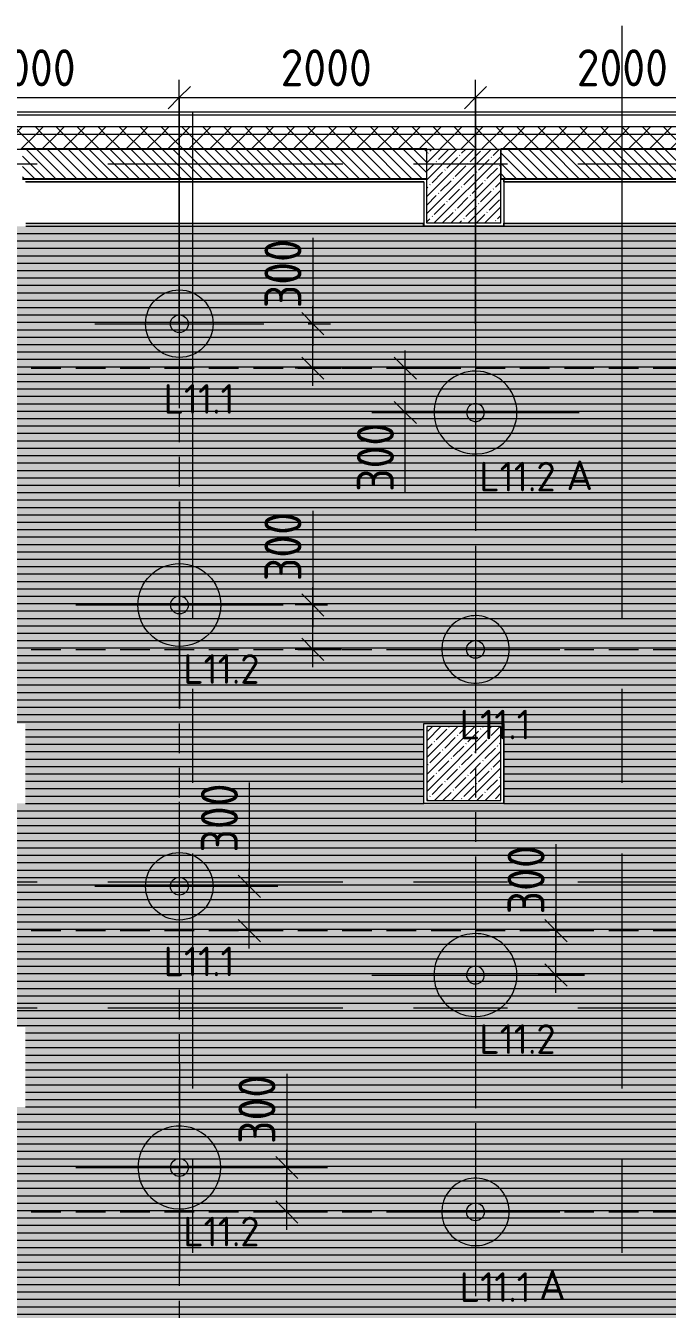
# Model space of a CAD drawing. Header units: millimetres. Extents: x 35224 to 234359, y -8553 to 29000.
# Drawn here: x 70831 to 75164, y 19263 to 27934 of the extents above; entities that cross this region are included whole.
import ezdxf

# ---------------------------------------------------------------- set-up
doc = ezdxf.new("R2010")
doc.units = ezdxf.units.MM
doc.linetypes.add('ADSK_Штрих_ш2 п1', pattern=[300, 200, -100])
doc.linetypes.add('Осевая', pattern=[3175, 635, -476.25, 1587.5, -476.25])
for name, color, linetype, lineweight in [('A-ANNO-DIMS', 7, 'Continuous', 9), ('A-ANNO-DIMS-100', 7, 'Continuous', 9), ('A-CLNG-PATT', 7, 'Continuous', 9), ('A-DETL-1', 7, 'ADSK_Штрих_ш2 п1', 9), ('A-DETL-GENF', 7, 'Continuous', 9), ('A-WALL', 7, 'Continuous', 9), ('E-LITE-EQPM-IDEN', 7, 'Continuous', 9), ('I-WALL', 7, 'Continuous', 9), ('S-COLS', 7, 'Continuous', 9), ('Оси', 7, 'Continuous', 9), ('Оси-2', 7, 'Осевая', 9)]:
    doc.layers.add(name, color=color, linetype=linetype, lineweight=lineweight)
for name, color, linetype, lineweight, true_color in [('A-CLNG-1', 7, 'Continuous', 9, 0xc0c0c0), ('A-WALL-1', 7, 'Continuous', 25, 0x3c3c3c), ('A-WALL-2', 7, 'Continuous', 13, 0x3c3c3c), ('A-WALL-FNSH-1', 7, 'Continuous', 13, 0x3c3c3c), ('A-WALL-FNSH-2', 7, 'Continuous', 9, 0x3c3c3c), ('E-LITE-EQPM-1', 1, 'Continuous', 9, 0xff0000), ('G-ANNO-TEXT-1', 1, 'Continuous', 9, 0xff0000)]:
    doc.layers.add(name, color=color, linetype=linetype, lineweight=lineweight, true_color=true_color)
doc.layers.add('A-CLNG-PATT-1', color=7, linetype='Continuous', lineweight=9, transparency=1)
doc.styles.add('GOST Common', font='GOST_Common.ttf', dxfattribs={"height": 200})
doc.styles.add('ISOCPEUR', font='isocpeur.ttf', dxfattribs={"width": 0.9, "height": 250})
doc.styles.add('ISOCPEUR_1', font='isocpeur.ttf', dxfattribs={"height": 200})
doc.dimstyles.new('ISO-2_5_0_9К_БОЛЬШОЙ', dxfattribs={"dimscale": 304.8, "dimtxt": 248.995294, "dimasz": 0.492126, "dimexe": 0.393701, "dimexo": 0.984252, "dimgap": 0, "dimtad": 1, "dimdec": 0, "dimrnd": 10, "dimzin": 0, "dimdsep": 46, "dimtxsty": 'ISOCPEUR', "dimblk1": 'OBLIQUE', "dimblk2": 'OBLIQUE', "dimsah": 1, "dimcen": 0.09, "dimdle": 0.393701, "dimazin": 0, "dimtfac": 1, "dimtdec": 4, "dimtix": 1, "dimtmove": 0, "dimatfit": 3, "dimfxl": 1, "dimtvp": 1, "dimtolj": 1, "dimtzin": 0, "dimarcsym": 2})
doc.dimstyles.new('ISO-2_5_0_9К_БОЛЬШОЙ_1', dxfattribs={"dimscale": 304.8, "dimtxt": 248.995294, "dimasz": 0.492126, "dimexe": 0.393701, "dimexo": 0.984252, "dimgap": 0, "dimtad": 1, "dimdec": 0, "dimrnd": 10, "dimzin": 0, "dimdsep": 46, "dimtxsty": 'ISOCPEUR', "dimblk1": 'OBLIQUE', "dimblk2": 'OBLIQUE', "dimsah": 1, "dimcen": 0.09, "dimdle": 0.393701, "dimazin": 0, "dimtfac": 1, "dimtdec": 4, "dimtix": 1, "dimtmove": 1, "dimatfit": 3, "dimfxl": 1, "dimtvp": 1, "dimtolj": 1, "dimtzin": 0, "dimarcsym": 2})
pattern_1 = [(45, (0, 0), (-70.71068, 70.71068), []), (135, (0, 0), (-70.71068, -70.71068), [])]

# ---------------------------------------------------------------- blocks, each defined once
blk = doc.blocks.new('BSC_Колонна _Прямоугольная - 500х500-V18-План расстановки осветительного оборудования 3 этажа в осях 12-23')
at = {"layer": 'S-COLS'}
h = blk.add_hatch(dxfattribs=at)
h.set_pattern_fill('FP_13', color=256, style=0, pattern_type=2)
h.set_pattern_definition([(45, (-73790, -22950), (-57.02463, 57.02463), []), (45, (-73732.975, -22950), (-57.02463, 57.02463), [100.806, -20.161, 3.353, -16.808])])
h.paths.add_polyline_path([(-250, -250), (250, -250), (250, 250), (-250, 250), (-250, 104.3)])
for p, q in [((250, 250), (-250, 250)), ((-250, 250), (-250, -250)), ((250, -250), (250, 250)), ((-250, -250), (250, -250))]:
    blk.add_line(p, q, dxfattribs=at)
blk = doc.blocks.new('BOLA Подвесной круглый светильник - Накладной точечный 2-V53-План расстановки осветительного оборудования 3 этажа в осях 12-23')
at = {"layer": 'A-DETL-GENF'}
for p, q in [((0, 570), (0, -570)), ((-570, 0), (570, 0))]:
    blk.add_line(p, q, dxfattribs=at)
for radius in [228, 60]:
    blk.add_circle((0, 0), radius, dxfattribs=at)
blk = doc.blocks.new('BOLA Подвесной круглый светильник - 560мм-V54-План расстановки осветительного оборудования 3 этажа в осях 12-23')
at = {"layer": 'A-DETL-GENF'}
for p, q in [((0, 700), (0, -700)), ((-700, 0), (-350.2, 0)), ((-349.2, 0), (-11.2, 0)), ((-10.2, 0), (191, 0)), ((192, 0), (700, 0))]:
    blk.add_line(p, q, dxfattribs=at)
for radius, start, end in [(280, 83.11335, 258.5771), (280, 46.66677, 82.91071), (280, 360, 46.40056), (60, 91.60872, 249.99678), (60, 250.95502, 360), (60, 360, 90), (280, 313.56747, 360), (280, 258.7821, 313.30113)]:
    blk.add_arc((0, 0), radius, start, end, dxfattribs=at)
blk = doc.blocks.new('BOLA Подвесной круглый светильник - Накладной точечный 2-V59-План расстановки осветительного оборудования 3 этажа в осях 12-23')
at = {"layer": 'A-DETL-GENF'}
for p, q in [((0, 570), (0, -501)), ((-570, 0), (-349.7, 0)), ((-348.7, 0), (-268.9, 0)), ((-267.9, 0), (190.6, 0)), ((191.6, 0), (570, 0)), ((0, -501), (0, -521))]:
    blk.add_line(p, q, dxfattribs=at)
blk.add_circle((0, 0), 60, dxfattribs=at)
for start, end in [(33.19459, 326.77682), (360, 32.72727), (327.27273, 360)]:
    blk.add_arc((0, 0), 228, start, end, dxfattribs=at)
blk = doc.blocks.new('BOLA Подвесной круглый светильник - 560мм-V62-План расстановки осветительного оборудования 3 этажа в осях 12-23')
at = {"layer": 'A-DETL-GENF'}
for p, q in [((0, 700), (0, -700)), ((-700, 0), (-398.8, 0)), ((-397.8, 0), (700, 0))]:
    blk.add_line(p, q, dxfattribs=at)
for radius in [280, 60]:
    blk.add_circle((0, 0), radius, dxfattribs=at)
blk = doc.blocks.new('BOLA Подвесной круглый светильник - Накладной точечный 2-V67-План расстановки осветительного оборудования 3 этажа в осях 12-23')
at = {"layer": 'A-DETL-GENF'}
for p, q in [((0, 570), (0, -367.4)), ((-570, 0), (570, 0)), ((0, -368), (0, -570))]:
    blk.add_line(p, q, dxfattribs=at)
for radius in [228, 60]:
    blk.add_circle((0, 0), radius, dxfattribs=at)
blk = doc.blocks.new('BOLA Подвесной круглый светильник - 560мм-V68-План расстановки осветительного оборудования 3 этажа в осях 12-23')
at = {"layer": 'A-DETL-GENF'}
for p, q in [((0, 700), (0, -700)), ((-700, 0), (-349.9, 0)), ((-348.9, 0), (14.2, 0)), ((15.2, 0), (190.7, 0)), ((191.7, 0), (700, 0))]:
    blk.add_line(p, q, dxfattribs=at)
for radius, start, end in [(280, 78.45843, 264.26735), (280, 46.77783, 78.25545), (280, 360, 46.51149), (60, 67.57121, 275.31785), (60, 276.35989, 360), (60, 360, 66.61073), (280, 313.51872, 360), (280, 264.47098, 313.25251)]:
    blk.add_arc((0, 0), radius, start, end, dxfattribs=at)
blk = doc.blocks.new('BOLA Подвесной круглый светильник - Накладной точечный 2-V74-План расстановки осветительного оборудования 3 этажа в осях 12-23')
at = {"layer": 'A-DETL-GENF'}
for p, q in [((0, 570), (0, -570)), ((-570, 0), (-350.4, 0)), ((-349.4, 0), (-229, 0)), ((-228, 0), (191.2, 0)), ((192.2, 0), (570, 0))]:
    blk.add_line(p, q, dxfattribs=at)
blk.add_circle((0, 0), 60, dxfattribs=at)
for start, end in [(32.98123, 180), (360, 32.52037), (180.01127, 327.0456), (327.5214, 360)]:
    blk.add_arc((0, 0), 228, start, end, dxfattribs=at)
blk = doc.blocks.new('BOLA Подвесной круглый светильник - 560мм-V77-План расстановки осветительного оборудования 3 этажа в осях 12-23')
at = {"layer": 'A-DETL-GENF'}
for p, q in [((0, 700), (0, 157.3)), ((0, 156.5), (0, -174.1)), ((-700, 0), (-503.8, 0)), ((-502.8, 0), (-311.2, 0)), ((-310.2, 0), (205.4, 0)), ((206.4, 0), (700, 0)), ((0, -174.6), (0, -383.5)), ((0, -384.2), (0, -700))]:
    blk.add_line(p, q, dxfattribs=at)
blk.add_circle((0, 0), 60, dxfattribs=at)
for start, end in [(360, 116.10807), (116.24065, 183.72808), (183.84322, 297.47616), (297.59949, 349.27942), (349.42316, 360)]:
    blk.add_arc((0, 0), 280, start, end, dxfattribs=at)
blk = doc.blocks.new('DIMBLOCK32-План расстановки осветительного оборудования 3 этажа в осях 12-23')
at = {"layer": 'A-ANNO-DIMS-100'}
for p, q in [((69868.6, 25921), (69868.6, 27568.1)), ((71868.6, 25921), (71868.6, 27568.1)), ((69868.6, 27448.1), (71868.6, 27448.1)), ((69868.6, 27448.1), (69868.6, 25921)), ((71868.6, 27448.1), (71868.6, 25921))]:
    blk.add_line(p, q, dxfattribs=at)
at = {"layer": 'A-ANNO-DIMS-100', "lineweight": 20}
for p, q in [((69868.6, 27448.1), (69943.6, 27523.1)), ((71868.6, 27448.1), (71943.6, 27523.1)), ((69868.6, 27448.1), (69793.6, 27373.1)), ((71868.6, 27448.1), (71793.6, 27373.1))]:
    blk.add_line(p, q, dxfattribs=at)
at = {"layer": 'A-ANNO-DIMS-100', "color": 0, "insert": (70552.6, 27774.8), "char_height": 250, "width": 758.478, "attachment_point": 1, "line_spacing_factor": 1.149209, "style": 'ISOCPEUR'}
blk.add_mtext('2000', dxfattribs=at)
blk = doc.blocks.new('_Oblique')
at = {"color": 0, "linetype": 'ByBlock', "lineweight": -2}
blk.add_line((-0.5, -0.5), (0.5, 0.5), dxfattribs=at)
blk = doc.blocks.new('DIMBLOCK33-План расстановки осветительного оборудования 3 этажа в осях 12-23')
at = {"layer": 'A-ANNO-DIMS-100'}
for p, q in [((71868.6, 25921), (71868.6, 27568.1)), ((73868.6, 25921), (73868.6, 27568.1)), ((71868.6, 27448.1), (73868.6, 27448.1)), ((71868.6, 27448.1), (71868.6, 25921)), ((73868.6, 27448.1), (73868.6, 25921))]:
    blk.add_line(p, q, dxfattribs=at)
at = {"layer": 'A-ANNO-DIMS-100', "lineweight": 20}
for p, q in [((71868.6, 27448.1), (71943.6, 27523.1)), ((73868.6, 27448.1), (73943.6, 27523.1)), ((71868.6, 27448.1), (71793.6, 27373.1)), ((73868.6, 27448.1), (73793.6, 27373.1))]:
    blk.add_line(p, q, dxfattribs=at)
at = {"layer": 'A-ANNO-DIMS-100', "color": 0, "insert": (72552.6, 27774.8), "char_height": 250, "width": 758.478, "attachment_point": 1, "line_spacing_factor": 1.149209, "style": 'ISOCPEUR'}
blk.add_mtext('2000', dxfattribs=at)
blk = doc.blocks.new('DIMBLOCK34-План расстановки осветительного оборудования 3 этажа в осях 12-23')
at = {"layer": 'A-ANNO-DIMS-100'}
for p, q in [((73868.6, 25921), (73868.6, 27568.1)), ((75868.6, 25921), (75868.6, 27568.1)), ((73868.6, 27448.1), (75868.6, 27448.1)), ((73868.6, 27448.1), (73868.6, 25921)), ((75868.6, 27448.1), (75868.6, 25921))]:
    blk.add_line(p, q, dxfattribs=at)
at = {"layer": 'A-ANNO-DIMS-100', "lineweight": 20}
for p, q in [((73868.6, 27448.1), (73943.6, 27523.1)), ((75868.6, 27448.1), (75943.6, 27523.1)), ((73868.6, 27448.1), (73793.6, 27373.1)), ((75868.6, 27448.1), (75793.6, 27373.1))]:
    blk.add_line(p, q, dxfattribs=at)
at = {"layer": 'A-ANNO-DIMS-100', "color": 0, "insert": (74552.6, 27774.8), "char_height": 250, "width": 758.478, "attachment_point": 1, "line_spacing_factor": 1.149209, "style": 'ISOCPEUR'}
blk.add_mtext('2000', dxfattribs=at)
blk = doc.blocks.new('DIMBLOCK123-План расстановки осветительного оборудования 3 этажа в осях 12-23')
at = {"layer": 'A-ANNO-DIMS-100'}
for p, q in [((72770.2, 26500.1), (72770.2, 25926)), ((72770.2, 25501), (72770.2, 26041)), ((72738.6, 25921), (72890.2, 25921)), ((72770.2, 25921), (72738.6, 25921)), ((72770.2, 25926), (72770.2, 25771)), ((72964.1, 25621), (72650.2, 25621)), ((72770.2, 25621), (72964.1, 25621))]:
    blk.add_line(p, q, dxfattribs=at)
at = {"layer": 'A-ANNO-DIMS-100', "lineweight": 20}
for p, q in [((72770.2, 25921), (72695.2, 25996)), ((72770.2, 25921), (72845.2, 25846)), ((72770.2, 25621), (72695.2, 25696)), ((72770.2, 25621), (72845.2, 25546))]:
    blk.add_line(p, q, dxfattribs=at)
at = {"layer": 'A-ANNO-DIMS-100', "color": 0, "insert": (72443.6, 26026), "char_height": 250, "width": 568.858, "attachment_point": 1, "rotation": 90, "line_spacing_factor": 1.149209, "style": 'ISOCPEUR'}
blk.add_mtext('300', dxfattribs=at)
blk = doc.blocks.new('DIMBLOCK124-План расстановки осветительного оборудования 3 этажа в осях 12-23')
at = {"layer": 'A-ANNO-DIMS-100', "lineweight": 20}
for p, q in [((73394.7, 25621), (73319.7, 25696)), ((73394.7, 25621), (73469.7, 25546)), ((73394.7, 25321), (73319.7, 25396)), ((73394.7, 25321), (73469.7, 25246))]:
    blk.add_line(p, q, dxfattribs=at)
at = {"layer": 'A-ANNO-DIMS-100'}
for p, q in [((73394.7, 25201), (73394.7, 25741)), ((73588.6, 25621), (73274.7, 25621)), ((73394.7, 25621), (73588.6, 25621)), ((73394.7, 25358.9), (73394.7, 25471)), ((73588.6, 25321), (73274.7, 25321)), ((73394.7, 24784.9), (73394.7, 25358.9)), ((73394.7, 25321), (73588.6, 25321))]:
    blk.add_line(p, q, dxfattribs=at)
at = {"layer": 'A-ANNO-DIMS-100', "color": 0, "insert": (73068, 24784.9), "char_height": 250, "width": 568.858, "attachment_point": 1, "rotation": 90, "line_spacing_factor": 1.149209, "style": 'ISOCPEUR'}
blk.add_mtext('300', dxfattribs=at)
blk = doc.blocks.new('DIMBLOCK131-План расстановки осветительного оборудования 3 этажа в осях 12-23')
at = {"layer": 'A-ANNO-DIMS-100'}
for p, q in [((72770.2, 24656.3), (72770.2, 24082.2)), ((72770.2, 23601), (72770.2, 24141)), ((72869, 24021), (72650.2, 24021)), ((72770.2, 24082.2), (72770.2, 23871)), ((72770.2, 24021), (72869, 24021)), ((72964.1, 23721), (72650.2, 23721)), ((72770.2, 23721), (72964.1, 23721))]:
    blk.add_line(p, q, dxfattribs=at)
at = {"layer": 'A-ANNO-DIMS-100', "lineweight": 20}
for p, q in [((72770.2, 24021), (72695.2, 24096)), ((72770.2, 24021), (72845.2, 23946)), ((72770.2, 23721), (72695.2, 23796)), ((72770.2, 23721), (72845.2, 23646))]:
    blk.add_line(p, q, dxfattribs=at)
at = {"layer": 'A-ANNO-DIMS-100', "color": 0, "insert": (72443.6, 24182.2), "char_height": 250, "width": 568.858, "attachment_point": 1, "rotation": 90, "line_spacing_factor": 1.149209, "style": 'ISOCPEUR'}
blk.add_mtext('300', dxfattribs=at)
blk = doc.blocks.new('DIMBLOCK146-План расстановки осветительного оборудования 3 этажа в осях 12-23')
at = {"layer": 'A-ANNO-DIMS-100'}
for p, q in [((72341.1, 22822.8), (72341.1, 22248.8)), ((72341.1, 22248.8), (72341.1, 21971)), ((72341.1, 21701), (72341.1, 22241)), ((72535, 22121), (72221.1, 22121)), ((72341.1, 22121), (72535, 22121)), ((72535, 21821), (72221.1, 21821)), ((72341.1, 21821), (72535, 21821))]:
    blk.add_line(p, q, dxfattribs=at)
at = {"layer": 'A-ANNO-DIMS-100', "lineweight": 20}
for p, q in [((72341.1, 22121), (72266.1, 22196)), ((72341.1, 22121), (72416.1, 22046)), ((72341.1, 21821), (72266.1, 21896)), ((72341.1, 21821), (72416.1, 21746))]:
    blk.add_line(p, q, dxfattribs=at)
at = {"layer": 'A-ANNO-DIMS-100', "color": 0, "insert": (72014.5, 22348.8), "char_height": 250, "width": 568.858, "attachment_point": 1, "rotation": 90, "line_spacing_factor": 1.149209, "style": 'ISOCPEUR'}
blk.add_mtext('300', dxfattribs=at)
blk = doc.blocks.new('DIMBLOCK147-План расстановки осветительного оборудования 3 этажа в осях 12-23')
at = {"layer": 'A-ANNO-DIMS-100'}
for p, q in [((72594.7, 20854.1), (72594.7, 20280)), ((72594.7, 19801), (72594.7, 20341)), ((72869, 20221), (72474.7, 20221)), ((72594.7, 20280), (72594.7, 20071)), ((72594.7, 20221), (72869, 20221)), ((72788.6, 19921), (72474.7, 19921)), ((72594.7, 19921), (72788.6, 19921))]:
    blk.add_line(p, q, dxfattribs=at)
at = {"layer": 'A-ANNO-DIMS-100', "lineweight": 20}
for p, q in [((72594.7, 20221), (72519.7, 20296)), ((72594.7, 20221), (72669.7, 20146)), ((72594.7, 19921), (72519.7, 19996)), ((72594.7, 19921), (72669.7, 19846))]:
    blk.add_line(p, q, dxfattribs=at)
at = {"layer": 'A-ANNO-DIMS-100', "color": 0, "insert": (72268, 20380), "char_height": 250, "width": 568.858, "attachment_point": 1, "rotation": 90, "line_spacing_factor": 1.149209, "style": 'ISOCPEUR'}
blk.add_mtext('300', dxfattribs=at)
blk = doc.blocks.new('DIMBLOCK148-План расстановки осветительного оборудования 3 этажа в осях 12-23')
at = {"layer": 'A-ANNO-DIMS-100'}
for p, q in [((74412.2, 22405.2), (74412.2, 21831.2)), ((74412.2, 21401), (74412.2, 21941)), ((74606.1, 21821), (74292.2, 21821)), ((74412.2, 21831.2), (74412.2, 21671)), ((74412.2, 21821), (74606.1, 21821)), ((74606.1, 21521), (74292.2, 21521)), ((74412.2, 21521), (74606.1, 21521))]:
    blk.add_line(p, q, dxfattribs=at)
at = {"layer": 'A-ANNO-DIMS-100', "lineweight": 20}
for p, q in [((74412.2, 21821), (74337.2, 21896)), ((74412.2, 21821), (74487.2, 21746)), ((74412.2, 21521), (74337.2, 21596)), ((74412.2, 21521), (74487.2, 21446))]:
    blk.add_line(p, q, dxfattribs=at)
at = {"layer": 'A-ANNO-DIMS-100', "color": 0, "insert": (74085.6, 21931.2), "char_height": 250, "width": 568.858, "attachment_point": 1, "rotation": 90, "line_spacing_factor": 1.149209, "style": 'ISOCPEUR'}
blk.add_mtext('300', dxfattribs=at)

msp = doc.modelspace()

# ---------------------------------------------------------------- hatches: boundary and pattern name
at = {"layer": 'A-CLNG-PATT'}
h = msp.add_hatch(dxfattribs=at)
h.set_pattern_fill('FP_54', color=256, style=0, pattern_type=2)
h.set_pattern_definition([(180, (75779.226, 21830.566), (-6e-15, -50), [])])
h.paths.add_polyline_path([(83397.5, 11600), (83536, 11600), (83536, 11623.8), (83503.9, 11623.8), (83503.9, 12370.3), (84436, 12370.3), (84436, 12546), (84166.5, 12546), (84166.5, 12540), (84103.5, 12540), (84103.5, 12603), (84109.5, 12603), (84109.5, 12546), (84150, 12546), (84149.7, 12573.8), (84132, 12573.8), (84132.3, 13341.8), (84150, 13341.8), (84148.8, 13369.6), (84109.5, 13369.6), (84109.5, 13312.6), (84103.5, 13312.6), (84103.5, 13375.6), (84166.5, 13375.6), (84166.5, 13369.6), (84436, 13369.6), (84436, 15073.2), (84324.5, 15129), (84179, 15129), (84179, 15440), (79101, 15440), (79101, 15129), (78559, 15129), (78559, 15440), (74061, 15440), (74061, 15129), (73522, 15129), (73522, 15671), (73836, 15671), (73836, 18579), (73519, 18579), (73519, 19121), (74061, 19121), (74061, 18840), (78559, 18840), (78559, 19121), (79101, 19121), (79101, 18840), (84179, 18840), (84179, 19121), (84236, 19121), (84236, 22679), (83004, 22679), (83004, 26600), (81171, 26600), (81171, 26579), (80629, 26579), (80629, 26600), (77271, 26600), (77271, 26579), (76729, 26579), (76729, 26600), (74061, 26600), (74061, 26579), (73519, 26579), (73519, 26600), (70831, 26600), (70831, 26579), (70289, 26579), (70289, 26600), (66868.6, 26599.5), (66868.6, 13621), (68671, 13621), (68671, 11900), (70289, 11900), (70289, 12221), (70831, 12221), (70831, 11900), (73519, 11900), (73519, 12321), (79921, 12321), (79921, 12100), (79936, 12100), (79936, 11600), (81943.7, 11600)])
h.paths.add_polyline_path([(84150, 12609), (84231, 12609), (84231, 13306.6), (84150, 13306.6), (84150, 12686.7)])
h.paths.add_polyline_path([(84301, 12609), (84301, 13306.6), (84249, 13306.6), (84249, 12609)])
h.paths.add_polyline_path([(84319, 12609), (84371, 12609), (84371, 13306.6), (84319, 13306.6), (84319, 12686.7)])
h.paths.add_polyline_path([(84389, 12609), (84436, 12609), (84436, 13306.6), (84389, 13306.6), (84389, 12686.7)])
h.paths.add_polyline_path([(70290, 15130), (70290, 15670), (70830, 15670), (70830, 15130), (70313, 15130)])
h.paths.add_polyline_path([(70313, 20630), (70290, 20630), (70290, 21170), (70830, 21170), (70830, 20630)])
h.paths.add_polyline_path([(81170, 22680), (80630, 22680), (80630, 23220), (81170, 23220), (81170, 23054.3)])
h.paths.add_polyline_path([(77270, 22680), (76730, 22680), (76730, 23220), (77270, 23220), (77270, 23054.3)])
h.paths.add_polyline_path([(73520, 22680), (73520, 23220), (74060, 23220), (74060, 22680)])
h.paths.add_polyline_path([(70830, 22680), (70290, 22680), (70290, 23220), (70830, 23220)])
at = {"layer": 'A-CLNG-PATT-1'}
h = msp.add_hatch(color=256, dxfattribs=at)
h.paths.add_polyline_path([(83397.5, 11600), (83536, 11600), (83536, 11623.8), (83503.9, 11623.8), (83503.9, 12370.3), (84436, 12370.3), (84436, 12546), (84166.5, 12546), (84166.5, 12540), (84103.5, 12540), (84103.5, 12603), (84109.5, 12603), (84109.5, 12546), (84150, 12546), (84149.7, 12573.8), (84132, 12573.8), (84132.3, 13341.8), (84150, 13341.8), (84148.8, 13369.6), (84109.5, 13369.6), (84109.5, 13312.6), (84103.5, 13312.6), (84103.5, 13375.6), (84166.5, 13375.6), (84166.5, 13369.6), (84436, 13369.6), (84436, 15073.2), (84324.5, 15129), (84178, 15129), (84178, 15440), (79100, 15440), (79100, 15129), (78558, 15129), (78558, 15440), (74060, 15440), (74060, 15129), (73521, 15130), (73522, 15671), (73836, 15671.1), (73836, 18579), (73518, 18579.8), (73519, 19121), (74060, 19121), (74061, 18840), (78558, 18840.1), (78559, 19121), (79100, 19121), (79101, 18840), (84178, 18840), (84179, 19121), (84236, 19121), (84236, 22679), (83003, 22680), (83003, 26600), (81170, 26600), (81170, 26579), (80628, 26579), (80628, 26600), (77270, 26600), (77270, 26579), (76728, 26579), (76728, 26600), (74060, 26600), (74060, 26579), (73518, 26579), (73518, 26600), (70830, 26600), (70830, 26579), (70288, 26579), (70288, 26600), (66868.6, 26599.5), (66868.6, 13621), (68670, 13621), (68671, 11920), (70288, 11920), (70289, 12221), (70830, 12221), (70831, 11920), (73518, 11920), (73519, 12321), (79920, 12320), (79921, 12100), (79936, 12100), (79936, 11600), (81943.7, 11600)])
h.paths.add_polyline_path([(84150, 12609), (84231, 12609), (84231, 13306.6), (84150, 13306.6), (84150, 12686.7)])
h.paths.add_polyline_path([(84249, 12609), (84301, 12609), (84301, 13306.6), (84249, 13306.6), (84249, 12686.7)])
h.paths.add_polyline_path([(84319, 12609), (84371, 12609), (84371, 13306.6), (84319, 13306.6), (84319, 12686.7)])
h.paths.add_polyline_path([(84389, 12609), (84436, 12609), (84436, 13306.6), (84389, 13306.6), (84389, 12686.7)])
h.paths.add_polyline_path([(70290, 15130), (70289, 15130), (70290, 15670), (70829, 15668.9), (70829, 15130), (70313, 15130)])
h.paths.add_polyline_path([(70289, 20630), (70290, 21170), (70829, 21169.4), (70829, 20630), (70290, 20630)])
h.paths.add_polyline_path([(80630, 22680), (80629, 22680.2), (80630, 23220), (81169, 23220), (81169, 22680)])
h.paths.add_polyline_path([(76730, 22680), (76729, 22680), (76730, 23220), (77269, 23220), (77269, 22680)])
h.paths.add_polyline_path([(73520, 22680), (73519, 22680), (73520, 23220), (74059, 23220), (74059, 22680)])
h.paths.add_polyline_path([(70313, 22680), (70289, 22681.1), (70290, 23220), (70829, 23220), (70829, 22680)])
at = {"layer": 'A-WALL'}
h = msp.add_hatch(dxfattribs=at)
h.set_pattern_fill('FP_3', color=256, style=0, pattern_type=2)
h.set_pattern_definition(pattern_1)
h.paths.add_polyline_path([(84487.9, 27200), (84500.7, 27200), (84500.7, 27250), (42060, 27250), (42060, 27200), (84124.4, 27200)])
h = msp.add_hatch(dxfattribs=at)
h.set_pattern_fill('FP_3', color=256, style=0, pattern_type=2)
h.set_pattern_definition(pattern_1)
h.paths.add_polyline_path([(84487.9, 27100), (84500.7, 27100), (84500.7, 27200), (42160, 27200), (42160, 27100), (84124.4, 27100)])
h = msp.add_hatch(dxfattribs=at)
h.set_pattern_fill('FP_4', color=256, style=0, pattern_type=2)
h.set_pattern_definition([(135, (0, 0), (-35.35534, -35.35534), [])])
h.paths.add_polyline_path([(81216.7, 26900), (84200, 26900), (84200, 27100), (81150, 27100), (81150, 26900), (81170, 26900)])
h.paths.add_polyline_path([(80650, 26900), (80650, 27100), (77250, 27100), (77250, 26900), (80489.8, 26900)])
h.paths.add_polyline_path([(73220.6, 26900), (73540, 26900), (73540, 27100), (70810, 27100), (70810, 26900), (71766.8, 26900)])
h.paths.add_polyline_path([(70310, 26900), (70310, 27100), (66760, 27100), (66760, 26900), (69586.1, 26900)])
h.paths.add_polyline_path([(74040, 26900), (76750, 26900), (76750, 27100), (74040, 27100), (74040, 26942.1)])
at = {"layer": 'S-COLS'}
h = msp.add_hatch(dxfattribs=at)
h.set_pattern_fill('FP_1', color=256, style=0, pattern_type=2)
h.set_pattern_definition([(45, (0, 0), (-57.02463, 57.02463), []), (45, (57.025, 0), (-57.02463, 57.02463), [100.806, -20.161, 3.353, -16.808])])
h.paths.add_polyline_path([(73947.6, 26600), (74040, 26600), (74040, 27100), (73540, 27100), (73540, 26600)])

# ---------------------------------------------------------------- linework, layer by layer
at = {"layer": 'A-CLNG-1'}
for p, q in [((70831, 26600), (73519, 26600)), ((73518, 26579), (73518, 26600)), ((74061, 26579), (73520, 26579)), ((74060, 26600), (74060, 26579)), ((74061, 26579), (74061, 26600)), ((74061, 26600), (76729, 26600)), ((73520, 23220), (74060, 23220)), ((74059, 23220), (74059, 22680)), ((74060, 23220), (74060, 22680)), ((74060, 22680), (73520, 22680))]:
    msp.add_line(p, q, dxfattribs=at)
at = {"layer": 'A-DETL-1'}
for p, q in [((67869, 25621), (81868.6, 25621)), ((71868.6, 25621), (71868.6, 12680)), ((73868.6, 25621), (73868.6, 19921)), ((67869, 23721), (81868.6, 23721)), ((67869, 21821), (83504.1, 21821)), ((67869, 19921), (83504.1, 19921))]:
    msp.add_line(p, q, dxfattribs=at)
at = {"layer": 'A-WALL'}
for p, q in [((84500.7, 27250), (42010, 27250)), ((84500.7, 27200), (42060, 27200)), ((73540, 26900), (73540, 27100)), ((74040, 27100), (74040, 26900))]:
    msp.add_line(p, q, dxfattribs=at)
at = {"layer": 'A-WALL-1'}
for p, q in [((73540, 27100), (70810, 27100)), ((76750, 27100), (74040, 27100)), ((70810, 26900), (73540, 26900)), ((74040, 26900), (76750, 26900))]:
    msp.add_line(p, q, dxfattribs=at)
at = {"layer": 'A-WALL-2'}
for p, q in [((84500.7, 27330), (41930, 27330)), ((70310, 27100), (84500.7, 27100))]:
    msp.add_line(p, q, dxfattribs=at)
at = {"layer": 'A-WALL-FNSH-1'}
for p, q in [((73520, 26880), (70831, 26880)), ((70831, 26880), (70831, 26879)), ((70831, 26879), (73519, 26879)), ((73519, 26879), (73519, 26579)), ((73520, 26880), (73520, 26579)), ((76730, 26880), (74061, 26880)), ((74061, 26880), (74061, 26879)), ((74061, 26879), (76729, 26879)), ((73519, 26579), (73520, 26579))]:
    msp.add_line(p, q, dxfattribs=at)
at = {"layer": 'A-WALL-FNSH-2'}
msp.add_line((84500.7, 27350), (41910, 27350), dxfattribs=at)
at = {"layer": 'I-WALL'}
for p, q in [((74060, 26880), (74060, 26900)), ((74061, 26900), (74061, 26600)), ((70831, 26880), (70830, 26880)), ((72910, 26879), (72910, 26880)), ((74060, 26880), (74060, 26600)), ((74061, 26880), (74060, 26880)), ((74250, 26880), (74250, 26879)), ((73520, 26580), (74061, 26580)), ((73519, 23221), (73519, 23220)), ((73519, 22680), (73519, 23219.8)), ((73520, 22680), (73520, 23220)), ((73520.2, 23221), (74059, 23221)), ((74061, 23221), (74060, 23221)), ((74061, 23220), (74061, 22680.4)), ((74058.8, 22679), (73519, 22679)), ((74060, 22679), (74061, 22679))]:
    msp.add_line(p, q, dxfattribs=at)
at = {"layer": 'S-COLS'}
for p, q in [((73540, 26900), (73540, 27100)), ((73540, 27100), (74040, 27100)), ((74040, 26900), (74040, 27100)), ((73540, 26600), (73540, 26900)), ((74040, 26600), (74040, 26900)), ((74040, 26600), (73540, 26600))]:
    msp.add_line(p, q, dxfattribs=at)
at = {"layer": 'Оси'}
for p, q in [((74860, 25434.4), (74860, 27934.4)), ((71960, 24850), (71960, 27350))]:
    msp.add_line(p, q, dxfattribs=at)
at = {"layer": 'Оси-2'}
for p, q in [((38524.2, 27000), (82250, 27000)), ((74860, 593.7), (74860, 25434.4)), ((71960, 593.7), (71960, 24850)), ((38524.2, 22150), (82250, 22150)), ((38524.2, 21300), (82250, 21300))]:
    msp.add_line(p, q, dxfattribs=at)

# ---------------------------------------------------------------- block references
at = {"layer": 'E-LITE-EQPM-1'}
for name, p in [('BOLA Подвесной круглый светильник - Накладной точечный 2-V53-План расстановки осветительного оборудования 3 этажа в осях 12-23', (71868.6, 25921)), ('BOLA Подвесной круглый светильник - 560мм-V54-План расстановки осветительного оборудования 3 этажа в осях 12-23', (73868.6, 25321)), ('BOLA Подвесной круглый светильник - 560мм-V62-План расстановки осветительного оборудования 3 этажа в осях 12-23', (71869, 24021)), ('BOLA Подвесной круглый светильник - Накладной точечный 2-V59-План расстановки осветительного оборудования 3 этажа в осях 12-23', (73868.6, 23721)), ('BOLA Подвесной круглый светильник - Накладной точечный 2-V67-План расстановки осветительного оборудования 3 этажа в осях 12-23', (71868.6, 22121)), ('BOLA Подвесной круглый светильник - 560мм-V68-План расстановки осветительного оборудования 3 этажа в осях 12-23', (73868.6, 21521)), ('BOLA Подвесной круглый светильник - 560мм-V77-План расстановки осветительного оборудования 3 этажа в осях 12-23', (71869, 20221)), ('BOLA Подвесной круглый светильник - Накладной точечный 2-V74-План расстановки осветительного оборудования 3 этажа в осях 12-23', (73868.6, 19921))]:
    msp.add_blockref(name, p, dxfattribs=at)
at = {"layer": 'S-COLS'}
msp.add_blockref('BSC_Колонна _Прямоугольная - 500х500-V18-План расстановки осветительного оборудования 3 этажа в осях 12-23', (73790, 22950), dxfattribs=at)

# ---------------------------------------------------------------- texts
at = {"layer": 'E-LITE-EQPM-IDEN', "char_height": 200, "attachment_point": 1, "style": 'GOST Common'}
for s, insert, width in [('L11.1', (71762.6, 25513), 609.282), ('L11.2', (73895.2, 24988.2), 665.401), ('L11.2', (71895.6, 23688.2), 665.401), ('L11.1', (73762.6, 23313), 609.282), ('L11.1', (71762.6, 21713), 609.282), ('L11.2', (73895.2, 21188.2), 665.401), ('L11.2', (71895.6, 19888.2), 665.401), ('L11.1', (73762.6, 19513), 609.282)]:
    msp.add_mtext(s, dxfattribs=dict(at, insert=insert, width=width))
at = {"layer": 'G-ANNO-TEXT-1', "char_height": 200, "width": 224.472, "attachment_point": 1, "style": 'ISOCPEUR_1'}
for insert in [(74482.7, 24997.3), (74298.1, 19527.8)]:
    msp.add_mtext('\\fISOCPEUR|b0|i0|c204|p34|;А', dxfattribs=dict(at, insert=insert))

# ---------------------------------------------------------------- dimensions: what is measured, and where the dimension line sits
at = {"layer": 'A-ANNO-DIMS'}
for base, p1, p2, picture, middle in [((71868.6, 27448.1), (69868.6, 25621), (71868.6, 25621), 'DIMBLOCK32-План расстановки осветительного оборудования 3 этажа в осях 12-23', (70868.6, 27573.1)), ((73868.6, 27448.1), (71868.6, 25621), (73868.6, 25621), 'DIMBLOCK33-План расстановки осветительного оборудования 3 этажа в осях 12-23', (72868.6, 27573.1)), ((75868.6, 27448.1), (73868.6, 25621), (75868.6, 25621), 'DIMBLOCK34-План расстановки осветительного оборудования 3 этажа в осях 12-23', (74868.6, 27573.1))]:
    dim = msp.add_linear_dim(base=base, p1=p1, p2=p2, dimstyle='ISO-2_5_0_9К_БОЛЬШОЙ', override={"dimpost": '<>', "dimfxl": 2000}, dxfattribs=at)
    dim.commit()
    dim.dimension.update_dxf_attribs({"geometry": picture, "text_midpoint": middle})
for base, p1, p2, override, picture, middle in [((72770.2, 25921), (72664.1, 25621), (72438.6, 25921), {"dimpost": '<>', "dimfxl": 375.307852}, 'DIMBLOCK123-План расстановки осветительного оборудования 3 этажа в осях 12-23', (72610.2, 26310.4)), ((73394.7, 25621), (73288.6, 25321), (73288.6, 25621), {"dimpost": '<>', "dimfxl": 300}, 'DIMBLOCK124-План расстановки осветительного оборудования 3 этажа в осях 12-23', (73234.7, 25069.3)), ((72770.2, 24021), (72664.1, 23721), (72569, 24021), {"dimpost": '<>', "dimfxl": 314.714646}, 'DIMBLOCK131-План расстановки осветительного оборудования 3 этажа в осях 12-23', (72610.2, 24466.6)), ((72341.1, 22121), (72235, 21821), (72235, 22121), {"dimpost": '<>', "dimfxl": 300}, 'DIMBLOCK146-План расстановки осветительного оборудования 3 этажа в осях 12-23', (72181.1, 22633.2)), ((74412.2, 21821), (74306.1, 21521), (74306.1, 21821), {"dimpost": '<>', "dimfxl": 300}, 'DIMBLOCK148-План расстановки осветительного оборудования 3 этажа в осях 12-23', (74252.3, 22215.6)), ((72594.7, 20221), (72488.6, 19921), (72569, 20221), {"dimpost": '<>', "dimfxl": 310.588392}, 'DIMBLOCK147-План расстановки осветительного оборудования 3 этажа в осях 12-23', (72434.7, 20664.4))]:
    dim = msp.add_linear_dim(base=base, p1=p1, p2=p2, angle=90, dimstyle='ISO-2_5_0_9К_БОЛЬШОЙ_1', override=override, dxfattribs=at)
    dim.commit()
    dim.dimension.update_dxf_attribs({"geometry": picture, "text_midpoint": middle, "dimtype": 160, "text_rotation": 90})

doc.saveas('drawing.dxf')
